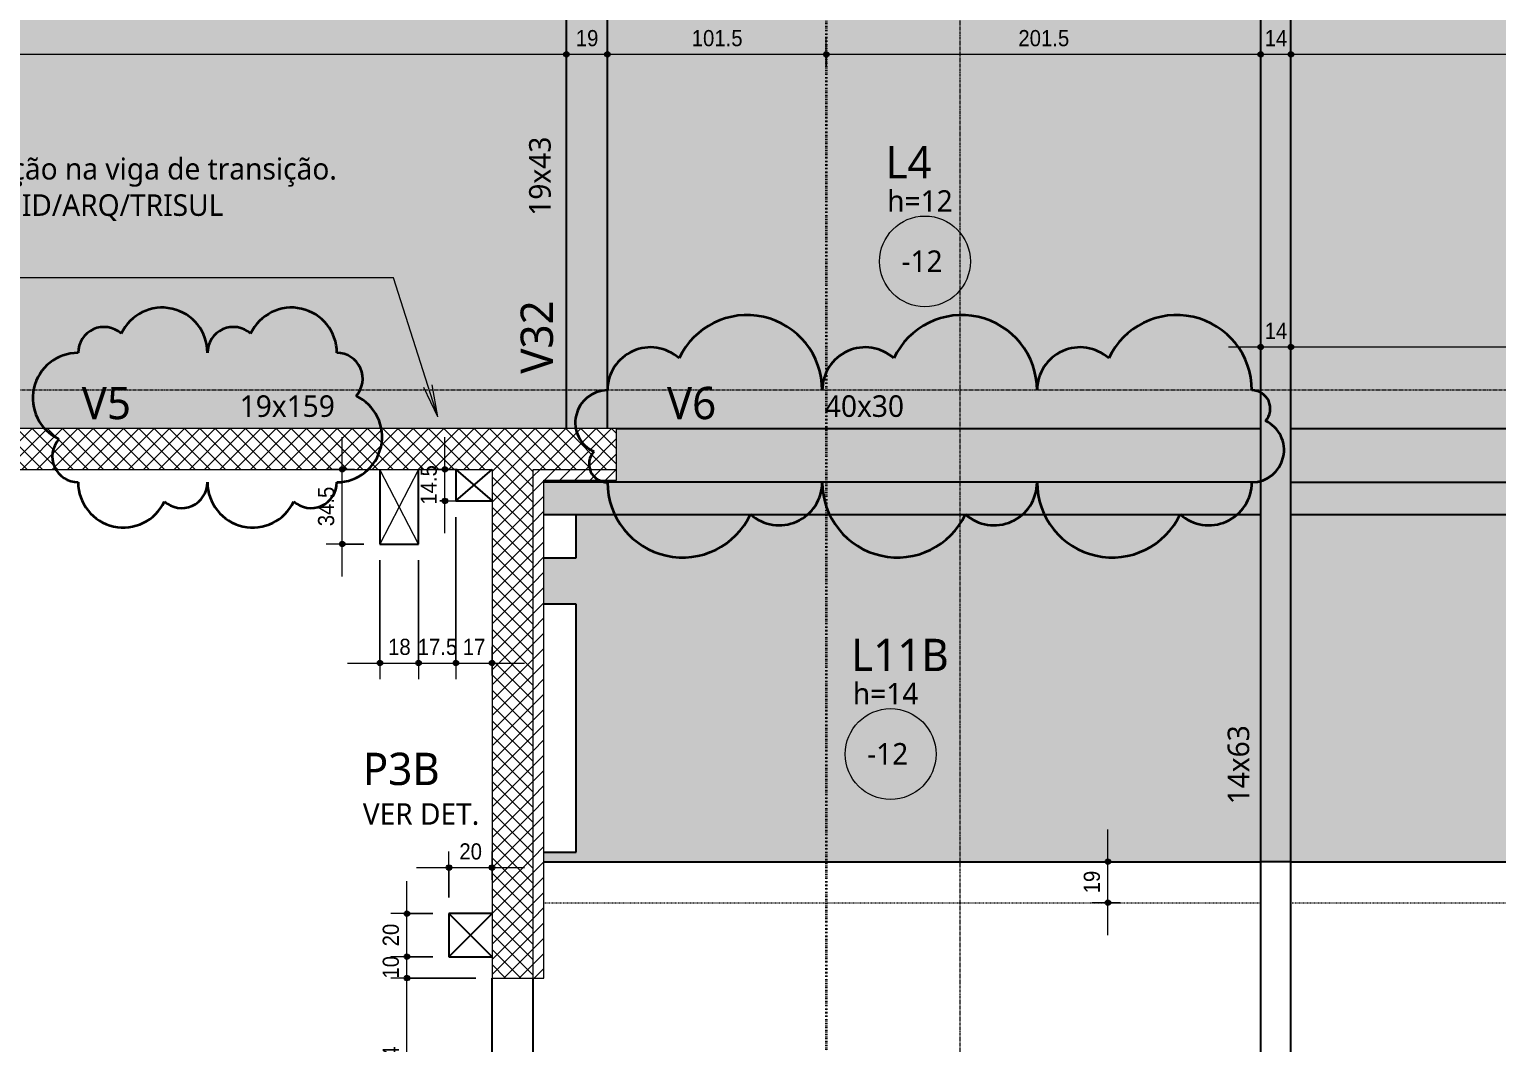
# Model space of a CAD drawing. Extents: x -1981 to 38708, y -3196 to 88064.
# Drawn here: x -121 to 559, y 422 to 892 of the extents above; entities that cross this region are included whole.
import ezdxf

# ---------------------------------------------------------------- set-up
doc = ezdxf.new("R2010")
doc.units = 0
for name, pattern in [('Aligning Line', [0.635, 0.3175, -0.3175]), ('Centro de 6 mm', [1.32, 0.6, -0.24, 0.24, -0.24]), ('Dash dot', [1.5875, 0.635, -0.47625, 0, -0.47625]), ('Hidden', [0.714375, 0.47625, -0.238125]), ('Traço', [0.635, 0.3175, -0.3175])]:
    doc.linetypes.add(name, pattern=pattern)
for name, color, linetype, lineweight in [('A-ANNO-DIMS', 7, 'Continuous', 9), ('A-ANNO-DIMS-50', 7, 'Continuous', 9), ('A-DETL', 7, 'Hidden', 18), ('A-DETL-GENF', 7, 'Continuous', 18), ('A-DETL-THIN', 7, 'Continuous', 25), ('A-FLOR', 7, 'Continuous', 25), ('A-FLOR-IDEN', 7, 'Continuous', 9), ('G-ANNO-SYMB', 7, 'Continuous', 9), ('G-ANNO-TEXT', 7, 'Continuous', 9), ('S-BEAM', 7, 'Continuous', 25), ('S-BEAM-HDLN', 7, 'Traço', 25), ('S-BEAM-IDEN', 7, 'Continuous', 9), ('S-COLS', 7, 'Continuous', 25), ('S-COLS-IDEN', 7, 'Continuous', 9), ('S-GRID', 7, 'Continuous', 9)]:
    doc.layers.add(name, color=color, linetype=linetype, lineweight=lineweight)
doc.layers.add('G-ANNO-REVC', color=1, linetype='Continuous', lineweight=35, true_color=0xff0000)
doc.styles.add('Arial_1', font='arial.ttf', dxfattribs={"width": 0.9, "height": 7.5})
doc.styles.add('Gadugi', font='gadugi.ttf', dxfattribs={"height": 0.2})
doc.styles.add('Gadugi_1', font='gadugi.ttf', dxfattribs={"height": 15})
doc.styles.add('Gadugi_2', font='gadugi.ttf', dxfattribs={"height": 10})
doc.dimstyles.new('PED_1_5mm_ESQ', dxfattribs={"dimscale": 30.48, "dimtxt": 7.651945, "dimasz": 0.328084, "dimexe": 0.246063, "dimexo": 0.246063, "dimgap": 0.049213, "dimtad": 1, "dimdec": 1, "dimrnd": 0.5, "dimdsep": 46, "dimtxsty": 'Arial_1', "dimblk1": 'DOTSMALL', "dimblk2": 'DOTSMALL', "dimsah": 1, "dimcen": 0.09, "dimdle": 0.492126, "dimazin": 0, "dimtfac": 1, "dimtdec": 4, "dimtix": 1, "dimtmove": 0, "dimatfit": 3, "dimfxl": 1, "dimtvp": 1, "dimtolj": 1, "dimtzin": 0, "dimarcsym": 2})
doc.dimstyles.new('PED_1_5mm_ESQ_3', dxfattribs={"dimscale": 30.48, "dimtxt": 7.651945, "dimasz": 0.328084, "dimexe": 0.246063, "dimexo": 0.246063, "dimgap": 0.049213, "dimtad": 1, "dimdec": 1, "dimrnd": 0.5, "dimdsep": 46, "dimtxsty": 'Arial_1', "dimblk1": 'DOTSMALL', "dimblk2": 'DOTSMALL', "dimsah": 1, "dimcen": 0.09, "dimdle": 0.492126, "dimazin": 0, "dimtfac": 1, "dimtdec": 4, "dimtix": 1, "dimtmove": 0, "dimatfit": 3, "dimfxl": 1, "dimtvp": 1, "dimtolj": 1, "dimtzin": 0, "dimarcsym": 2})

# ---------------------------------------------------------------- blocks, each defined once
blk = doc.blocks.new('PED_TAG_LAJE_R03 - TÍTULO_ESPESSURA_REBAIXO-2582888-PL D 001 - FORMA DO 1º PAVIMENTO')
at = {"layer": 'A-FLOR-IDEN'}
blk.add_circle((-0.108, -0.761), 0.421, dxfattribs=at)
blk = doc.blocks.new('PED_TAG_PILAR_R04 - PILAR VER DET_-2523782-PL D 001 - FORMA DO 1º PAVIMENTO')
at = {"layer": 'S-COLS-IDEN', "insert": (0.115, -0.633), "char_height": 0.2, "width": 1.37089, "attachment_point": 1, "style": 'Gadugi'}
blk.add_mtext('VER DET.', dxfattribs=at)
blk = doc.blocks.new('DIMBLOCK3-PL D 001 - FORMA DO 1º PAVIMENTO')
at = {"layer": 'A-ANNO-DIMS-50', "transparency": 16777216}
h = blk.add_hatch(color=256, dxfattribs=at)
edge = h.paths.add_edge_path(flags=0)
edge.add_arc((378.78, 506.12), 1.25, 0, 360)
h = blk.add_hatch(color=256, dxfattribs=at)
edge = h.paths.add_edge_path(flags=0)
edge.add_arc((378.78, 487.12), 1.25, 0, 360)
for p, q in [((378.78, 472.12), (378.78, 521.12)), ((384.52, 506.12), (371.28, 506.12)), ((378.78, 506.12), (384.52, 506.12)), ((384.52, 487.12), (371.28, 487.12)), ((378.78, 487.12), (384.52, 487.12))]:
    blk.add_line(p, q, dxfattribs=at)
for centre in [(378.78, 506.12), (378.78, 487.12)]:
    blk.add_circle(centre, 1.25, dxfattribs=at)
at = {"layer": 'A-ANNO-DIMS-50', "color": 0, "transparency": 16777216, "insert": (367.55, 491.44), "char_height": 7.5, "width": 12.4315, "attachment_point": 1, "rotation": 90, "line_spacing_factor": 0.941778, "style": 'Arial_1'}
blk.add_mtext('19', dxfattribs=at)
blk = doc.blocks.new('_DotSmall')
at = {"color": 0, "linetype": 'ByBlock', "const_width": 0.5}
blk.add_lwpolyline([(-0.0625, 0, 1), (0.0625, 0, 1)], format="xyb", close=True, dxfattribs=at)
blk = doc.blocks.new('DIMBLOCK8-PL D 001 - FORMA DO 1º PAVIMENTO')
at = {"layer": 'A-ANNO-DIMS-50', "transparency": 16777216}
h = blk.add_hatch(color=256, dxfattribs=at)
edge = h.paths.add_edge_path(flags=0)
edge.add_arc((-658.86, 880.67), 1.25, 0, 360)
h = blk.add_hatch(color=256, dxfattribs=at)
edge = h.paths.add_edge_path(flags=0)
edge.add_arc((127.64, 880.67), 1.25, 0, 360)
for p, q in [((-658.86, 874.94), (-658.86, 888.17)), ((127.64, 874.94), (127.64, 888.17)), ((-658.86, 880.67), (127.64, 880.67)), ((-658.86, 880.67), (-658.86, 874.94)), ((127.64, 880.67), (127.64, 874.94))]:
    blk.add_line(p, q, dxfattribs=at)
for centre in [(-658.86, 880.67), (127.64, 880.67)]:
    blk.add_circle(centre, 1.25, dxfattribs=at)
at = {"layer": 'A-ANNO-DIMS-50', "color": 0, "transparency": 16777216, "insert": (-277.27, 891.9), "char_height": 7.5, "width": 27.9708, "attachment_point": 1, "line_spacing_factor": 0.941778, "style": 'Arial_1'}
blk.add_mtext('786.5', dxfattribs=at)
blk = doc.blocks.new('DIMBLOCK9-PL D 001 - FORMA DO 1º PAVIMENTO')
at = {"layer": 'A-ANNO-DIMS-50', "transparency": 16777216}
h = blk.add_hatch(color=256, dxfattribs=at)
edge = h.paths.add_edge_path(flags=0)
edge.add_arc((127.64, 880.67), 1.25, 0, 360)
h = blk.add_hatch(color=256, dxfattribs=at)
edge = h.paths.add_edge_path(flags=0)
edge.add_arc((146.64, 880.67), 1.25, 0, 360)
for p, q in [((127.64, 874.94), (127.64, 888.17)), ((146.64, 874.94), (146.64, 888.17)), ((127.64, 880.67), (146.64, 880.67)), ((127.64, 880.67), (127.64, 874.94)), ((146.64, 880.67), (146.64, 874.94))]:
    blk.add_line(p, q, dxfattribs=at)
for centre in [(127.64, 880.67), (146.64, 880.67)]:
    blk.add_circle(centre, 1.25, dxfattribs=at)
at = {"layer": 'A-ANNO-DIMS-50', "color": 0, "transparency": 16777216, "insert": (131.96, 891.9), "char_height": 7.5, "width": 12.4315, "attachment_point": 1, "line_spacing_factor": 0.941778, "style": 'Arial_1'}
blk.add_mtext('19', dxfattribs=at)
blk = doc.blocks.new('DIMBLOCK10-PL D 001 - FORMA DO 1º PAVIMENTO')
at = {"layer": 'A-ANNO-DIMS-50', "transparency": 16777216}
h = blk.add_hatch(color=256, dxfattribs=at)
edge = h.paths.add_edge_path(flags=0)
edge.add_arc((146.64, 880.67), 1.25, 0, 360)
h = blk.add_hatch(color=256, dxfattribs=at)
edge = h.paths.add_edge_path(flags=0)
edge.add_arc((248.14, 880.67), 1.25, 0, 360)
for p, q in [((146.64, 874.94), (146.64, 888.17)), ((248.14, 874.94), (248.14, 888.17)), ((146.64, 880.67), (248.14, 880.67)), ((146.64, 880.67), (146.64, 874.94)), ((248.14, 880.67), (248.14, 874.94))]:
    blk.add_line(p, q, dxfattribs=at)
for centre in [(146.64, 880.67), (248.14, 880.67)]:
    blk.add_circle(centre, 1.25, dxfattribs=at)
at = {"layer": 'A-ANNO-DIMS-50', "color": 0, "transparency": 16777216, "insert": (185.73, 891.9), "char_height": 7.5, "width": 27.9708, "attachment_point": 1, "line_spacing_factor": 0.941778, "style": 'Arial_1'}
blk.add_mtext('101.5', dxfattribs=at)
blk = doc.blocks.new('DIMBLOCK11-PL D 001 - FORMA DO 1º PAVIMENTO')
at = {"layer": 'A-ANNO-DIMS-50', "transparency": 16777216}
h = blk.add_hatch(color=256, dxfattribs=at)
edge = h.paths.add_edge_path(flags=0)
edge.add_arc((248.14, 880.67), 1.25, 0, 360)
h = blk.add_hatch(color=256, dxfattribs=at)
edge = h.paths.add_edge_path(flags=0)
edge.add_arc((449.65, 880.67), 1.25, 0, 360)
for p, q in [((248.14, 874.94), (248.14, 888.17)), ((449.65, 874.94), (449.65, 888.17)), ((248.14, 880.67), (449.65, 880.67)), ((248.14, 880.67), (248.14, 874.94)), ((449.65, 880.67), (449.65, 874.94))]:
    blk.add_line(p, q, dxfattribs=at)
for centre in [(248.14, 880.67), (449.65, 880.67)]:
    blk.add_circle(centre, 1.25, dxfattribs=at)
at = {"layer": 'A-ANNO-DIMS-50', "color": 0, "transparency": 16777216, "insert": (337.24, 891.9), "char_height": 7.5, "width": 27.9708, "attachment_point": 1, "line_spacing_factor": 0.941778, "style": 'Arial_1'}
blk.add_mtext('201.5', dxfattribs=at)
blk = doc.blocks.new('DIMBLOCK12-PL D 001 - FORMA DO 1º PAVIMENTO')
at = {"layer": 'A-ANNO-DIMS-50', "transparency": 16777216}
h = blk.add_hatch(color=256, dxfattribs=at)
edge = h.paths.add_edge_path(flags=0)
edge.add_arc((449.65, 880.67), 1.25, 0, 360)
h = blk.add_hatch(color=256, dxfattribs=at)
edge = h.paths.add_edge_path(flags=0)
edge.add_arc((463.65, 880.67), 1.25, 0, 360)
for p, q in [((449.65, 874.94), (449.65, 888.17)), ((463.65, 874.94), (463.65, 888.17)), ((449.65, 880.67), (463.65, 880.67)), ((449.65, 880.67), (449.65, 874.94)), ((463.65, 880.67), (463.65, 874.94))]:
    blk.add_line(p, q, dxfattribs=at)
for centre in [(449.65, 880.67), (463.65, 880.67)]:
    blk.add_circle(centre, 1.25, dxfattribs=at)
at = {"layer": 'A-ANNO-DIMS-50', "color": 0, "transparency": 16777216, "insert": (451.47, 891.9), "char_height": 7.5, "width": 12.4315, "attachment_point": 1, "line_spacing_factor": 0.941778, "style": 'Arial_1'}
blk.add_mtext('14', dxfattribs=at)
blk = doc.blocks.new('DIMBLOCK13-PL D 001 - FORMA DO 1º PAVIMENTO')
at = {"layer": 'A-ANNO-DIMS-50', "transparency": 16777216}
h = blk.add_hatch(color=256, dxfattribs=at)
edge = h.paths.add_edge_path(flags=0)
edge.add_arc((463.65, 880.67), 1.25, 0, 360)
h = blk.add_hatch(color=256, dxfattribs=at)
edge = h.paths.add_edge_path(flags=0)
edge.add_arc((811.15, 880.67), 1.25, 0, 360)
for p, q in [((463.65, 874.94), (463.65, 888.17)), ((811.15, 874.94), (811.15, 888.17)), ((463.65, 880.67), (811.15, 880.67)), ((463.65, 880.67), (463.65, 874.94)), ((811.15, 880.67), (811.15, 874.94))]:
    blk.add_line(p, q, dxfattribs=at)
for centre in [(463.65, 880.67), (811.15, 880.67)]:
    blk.add_circle(centre, 1.25, dxfattribs=at)
at = {"layer": 'A-ANNO-DIMS-50', "color": 0, "transparency": 16777216, "insert": (625.74, 891.9), "char_height": 7.5, "width": 27.9708, "attachment_point": 1, "line_spacing_factor": 0.941778, "style": 'Arial_1'}
blk.add_mtext('347.5', dxfattribs=at)
blk = doc.blocks.new('DIMBLOCK110-PL D 001 - FORMA DO 1º PAVIMENTO')
at = {"layer": 'A-ANNO-DIMS-50', "transparency": 16777216}
h = blk.add_hatch(color=256, dxfattribs=at)
edge = h.paths.add_edge_path(flags=0)
edge.add_arc((53.63, 452.12), 1.25, 0, 360)
h = blk.add_hatch(color=256, dxfattribs=at)
edge = h.paths.add_edge_path(flags=0)
edge.add_arc((53.63, 378.12), 1.25, 0, 360)
for p, q in [((85.64, 452.12), (46.13, 452.12)), ((53.63, 378.12), (53.63, 452.12)), ((53.63, 452.12), (85.64, 452.12)), ((65.64, 378.12), (46.13, 378.12)), ((53.63, 378.12), (65.64, 378.12))]:
    blk.add_line(p, q, dxfattribs=at)
for centre in [(53.63, 452.12), (53.63, 378.12)]:
    blk.add_circle(centre, 1.25, dxfattribs=at)
at = {"layer": 'A-ANNO-DIMS-50', "color": 0, "transparency": 16777216, "insert": (42.39, 409.94), "char_height": 7.5, "width": 12.4315, "attachment_point": 1, "rotation": 90, "line_spacing_factor": 0.941778, "style": 'Arial_1'}
blk.add_mtext('74', dxfattribs=at)
blk = doc.blocks.new('DIMBLOCK111-PL D 001 - FORMA DO 1º PAVIMENTO')
at = {"layer": 'A-ANNO-DIMS-50', "transparency": 16777216}
h = blk.add_hatch(color=256, dxfattribs=at)
edge = h.paths.add_edge_path(flags=0)
edge.add_arc((53.63, 462.05), 1.25, 0, 360)
h = blk.add_hatch(color=256, dxfattribs=at)
edge = h.paths.add_edge_path(flags=0)
edge.add_arc((53.63, 452.12), 1.25, 0, 360)
for p, q in [((65.64, 462.05), (46.13, 462.05)), ((53.63, 452.12), (53.63, 462.05)), ((53.63, 462.05), (65.64, 462.05)), ((85.64, 452.12), (46.13, 452.12)), ((53.63, 452.12), (85.64, 452.12))]:
    blk.add_line(p, q, dxfattribs=at)
for centre in [(53.63, 462.05), (53.63, 452.12)]:
    blk.add_circle(centre, 1.25, dxfattribs=at)
at = {"layer": 'A-ANNO-DIMS-50', "color": 0, "transparency": 16777216, "insert": (42.39, 451.91), "char_height": 7.5, "width": 12.4315, "attachment_point": 1, "rotation": 90, "line_spacing_factor": 0.941778, "style": 'Arial_1'}
blk.add_mtext('10', dxfattribs=at)
blk = doc.blocks.new('DIMBLOCK112-PL D 001 - FORMA DO 1º PAVIMENTO')
at = {"layer": 'A-ANNO-DIMS-50', "transparency": 16777216}
h = blk.add_hatch(color=256, dxfattribs=at)
edge = h.paths.add_edge_path(flags=0)
edge.add_arc((53.63, 482.05), 1.25, 0, 360)
h = blk.add_hatch(color=256, dxfattribs=at)
edge = h.paths.add_edge_path(flags=0)
edge.add_arc((53.63, 462.05), 1.25, 0, 360)
for p, q in [((53.63, 462.05), (53.63, 497.05)), ((65.64, 482.05), (46.13, 482.05)), ((53.63, 482.05), (65.64, 482.05)), ((65.64, 462.05), (46.13, 462.05)), ((53.63, 462.05), (65.64, 462.05))]:
    blk.add_line(p, q, dxfattribs=at)
for centre in [(53.63, 482.05), (53.63, 462.05)]:
    blk.add_circle(centre, 1.25, dxfattribs=at)
at = {"layer": 'A-ANNO-DIMS-50', "color": 0, "transparency": 16777216, "insert": (42.39, 466.87), "char_height": 7.5, "width": 12.4315, "attachment_point": 1, "rotation": 90, "line_spacing_factor": 0.941778, "style": 'Arial_1'}
blk.add_mtext('20', dxfattribs=at)
blk = doc.blocks.new('DIMBLOCK332-PL D 001 - FORMA DO 1º PAVIMENTO')
at = {"layer": 'A-ANNO-DIMS-50', "transparency": 16777216}
h = blk.add_hatch(color=256, dxfattribs=at)
edge = h.paths.add_edge_path(flags=0)
edge.add_arc((449.65, 744.89), 1.25, 0, 360)
h = blk.add_hatch(color=256, dxfattribs=at)
edge = h.paths.add_edge_path(flags=0)
edge.add_arc((463.65, 744.89), 1.25, 0, 360)
for p, q in [((449.65, 739.15), (449.65, 752.39)), ((463.65, 739.15), (463.65, 752.39)), ((434.65, 744.89), (463.65, 744.89)), ((449.65, 744.89), (449.65, 739.15)), ((463.65, 744.89), (463.65, 739.15))]:
    blk.add_line(p, q, dxfattribs=at)
for centre in [(449.65, 744.89), (463.65, 744.89)]:
    blk.add_circle(centre, 1.25, dxfattribs=at)
at = {"layer": 'A-ANNO-DIMS-50', "color": 0, "transparency": 16777216, "insert": (451.47, 756.12), "char_height": 7.5, "width": 12.4315, "attachment_point": 1, "line_spacing_factor": 0.941778, "style": 'Arial_1'}
blk.add_mtext('14', dxfattribs=at)
blk = doc.blocks.new('DIMBLOCK333-PL D 001 - FORMA DO 1º PAVIMENTO')
at = {"layer": 'A-ANNO-DIMS-50', "transparency": 16777216}
h = blk.add_hatch(color=256, dxfattribs=at)
edge = h.paths.add_edge_path(flags=0)
edge.add_arc((463.65, 744.89), 1.25, 0, 360)
h = blk.add_hatch(color=256, dxfattribs=at)
edge = h.paths.add_edge_path(flags=0)
edge.add_arc((759.25, 744.89), 1.25, 0, 360)
for p, q in [((463.65, 739.15), (463.65, 752.39)), ((759.25, 714.62), (759.25, 752.39)), ((463.65, 744.89), (759.25, 744.89)), ((463.65, 744.89), (463.65, 739.15)), ((759.25, 744.89), (759.25, 714.62))]:
    blk.add_line(p, q, dxfattribs=at)
for centre in [(463.65, 744.89), (759.25, 744.89)]:
    blk.add_circle(centre, 1.25, dxfattribs=at)
at = {"layer": 'A-ANNO-DIMS-50', "color": 0, "transparency": 16777216, "insert": (599.79, 756.12), "char_height": 7.5, "width": 27.9708, "attachment_point": 1, "line_spacing_factor": 0.941778, "style": 'Arial_1'}
blk.add_mtext('295.5', dxfattribs=at)
blk = doc.blocks.new('Family - ___-3852453-PL D 001 - FORMA DO 1º PAVIMENTO')
at = {"layer": 'G-ANNO-REVC'}
for centre, radius, start, end in [((-59.87, 742.15), 21, 360, 154.79123), ((0.13, 742.15), 21, 360, 154.79123), ((211.4, 724.8), 34.87, 360, 154.79123), ((311.04, 724.8), 34.87, 360, 154.79123), ((410.68, 724.8), 34.87, 360, 154.79123), ((-86.87, 742.15), 12, 48.18969, 180), ((-26.87, 742.15), 12, 48.18969, 180), ((-98.87, 721.15), 21, 90, 244.79123), ((21.13, 730.15), 12, 318.18969, 90), ((166.56, 724.8), 19.93, 48.18969, 180), ((266.2, 724.8), 19.93, 48.18969, 180), ((365.84, 724.8), 19.93, 48.18969, 180), ((21.13, 703.15), 21, 270, 64.79123), ((146.64, 709.86), 14.94, 90, 244.79123), ((445.55, 716.26), 8.54, 318.18969, 90), ((445.55, 697.06), 14.94, 270, 64.79123), ((-98.87, 694.15), 12, 138.18969, 270), ((146.64, 690.66), 8.54, 138.18969, 270), ((-77.87, 682.15), 21, 180, 334.79123), ((-50.87, 682.15), 12, 228.18969, 0), ((-17.87, 682.15), 21, 180, 334.79123), ((9.13, 682.15), 12, 228.18969, 0), ((181.51, 682.12), 34.87, 180, 334.79123), ((226.35, 682.12), 19.93, 228.18969, 360), ((281.15, 682.12), 34.87, 180, 334.79123), ((325.98, 682.12), 19.93, 228.18969, 360), ((380.79, 682.12), 34.87, 180, 334.79123), ((425.62, 682.12), 19.93, 228.18969, 360)]:
    blk.add_arc(centre, radius, start, end, dxfattribs=at)
blk = doc.blocks.new('DIMBLOCK354-PL D 001 - FORMA DO 1º PAVIMENTO')
at = {"layer": 'A-ANNO-DIMS-50', "transparency": 16777216}
h = blk.add_hatch(color=256, dxfattribs=at)
edge = h.paths.add_edge_path(flags=0)
edge.add_arc((73.14, 503.42), 1.25, 0, 360)
h = blk.add_hatch(color=256, dxfattribs=at)
edge = h.paths.add_edge_path(flags=0)
edge.add_arc((93.14, 503.42), 1.25, 0, 360)
for p, q in [((73.14, 489.55), (73.14, 510.92)), ((93.14, 497.69), (93.14, 510.92)), ((58.14, 503.42), (108.14, 503.42)), ((73.14, 503.42), (73.14, 489.55)), ((93.14, 503.42), (93.14, 497.69))]:
    blk.add_line(p, q, dxfattribs=at)
for centre in [(73.14, 503.42), (93.14, 503.42)]:
    blk.add_circle(centre, 1.25, dxfattribs=at)
at = {"layer": 'A-ANNO-DIMS-50', "color": 0, "transparency": 16777216, "insert": (77.96, 514.66), "char_height": 7.5, "width": 12.4315, "attachment_point": 1, "line_spacing_factor": 0.941778, "style": 'Arial_1'}
blk.add_mtext('20', dxfattribs=at)
blk = doc.blocks.new('DIMBLOCK355-PL D 001 - FORMA DO 1º PAVIMENTO')
at = {"layer": 'A-ANNO-DIMS-50', "transparency": 16777216}
h = blk.add_hatch(color=256, dxfattribs=at)
edge = h.paths.add_edge_path(flags=0)
edge.add_arc((23.63, 688.12), 1.25, 0, 360)
h = blk.add_hatch(color=256, dxfattribs=at)
edge = h.paths.add_edge_path(flags=0)
edge.add_arc((23.63, 653.48), 1.25, 0, 360)
for p, q in [((23.63, 638.48), (23.63, 703.12)), ((29.36, 688.12), (16.13, 688.12)), ((23.63, 688.12), (29.36, 688.12)), ((33.62, 653.48), (16.13, 653.48)), ((23.63, 653.48), (33.62, 653.48))]:
    blk.add_line(p, q, dxfattribs=at)
for centre in [(23.63, 688.12), (23.63, 653.48)]:
    blk.add_circle(centre, 1.25, dxfattribs=at)
at = {"layer": 'A-ANNO-DIMS-50', "color": 0, "transparency": 16777216, "insert": (12.39, 661.74), "char_height": 7.5, "width": 21.7551, "attachment_point": 1, "rotation": 90, "line_spacing_factor": 0.941778, "style": 'Arial_1'}
blk.add_mtext('34.5', dxfattribs=at)
blk = doc.blocks.new('DIMBLOCK356-PL D 001 - FORMA DO 1º PAVIMENTO')
at = {"layer": 'A-ANNO-DIMS-50', "transparency": 16777216}
h = blk.add_hatch(color=256, dxfattribs=at)
edge = h.paths.add_edge_path(flags=0)
edge.add_arc((41.12, 598.3), 1.25, 0, 360)
h = blk.add_hatch(color=256, dxfattribs=at)
edge = h.paths.add_edge_path(flags=0)
edge.add_arc((59.03, 598.3), 1.25, 0, 360)
for p, q in [((41.12, 645.98), (41.12, 590.8)), ((41.12, 598.3), (41.12, 645.98)), ((59.03, 645.98), (59.03, 590.8)), ((59.03, 598.3), (59.03, 645.98)), ((26.12, 598.3), (59.03, 598.3))]:
    blk.add_line(p, q, dxfattribs=at)
for centre in [(41.12, 598.3), (59.03, 598.3)]:
    blk.add_circle(centre, 1.25, dxfattribs=at)
at = {"layer": 'A-ANNO-DIMS-50', "color": 0, "transparency": 16777216, "insert": (44.89, 609.54), "char_height": 7.5, "width": 12.4315, "attachment_point": 1, "line_spacing_factor": 0.941778, "style": 'Arial_1'}
blk.add_mtext('18', dxfattribs=at)
blk = doc.blocks.new('DIMBLOCK357-PL D 001 - FORMA DO 1º PAVIMENTO')
at = {"layer": 'A-ANNO-DIMS-50', "transparency": 16777216}
h = blk.add_hatch(color=256, dxfattribs=at)
edge = h.paths.add_edge_path(flags=0)
edge.add_arc((59.03, 598.3), 1.25, 0, 360)
h = blk.add_hatch(color=256, dxfattribs=at)
edge = h.paths.add_edge_path(flags=0)
edge.add_arc((76.35, 598.3), 1.25, 0, 360)
for p, q in [((76.35, 666.01), (76.35, 590.8)), ((76.35, 598.3), (76.35, 666.01)), ((59.03, 645.98), (59.03, 590.8)), ((59.03, 598.3), (59.03, 645.98)), ((59.03, 598.3), (76.35, 598.3))]:
    blk.add_line(p, q, dxfattribs=at)
for centre in [(59.03, 598.3), (76.35, 598.3)]:
    blk.add_circle(centre, 1.25, dxfattribs=at)
at = {"layer": 'A-ANNO-DIMS-50', "color": 0, "transparency": 16777216, "insert": (58.62, 609.54), "char_height": 7.5, "width": 21.7551, "attachment_point": 1, "line_spacing_factor": 0.941778, "style": 'Arial_1'}
blk.add_mtext('17.5', dxfattribs=at)
blk = doc.blocks.new('DIMBLOCK358-PL D 001 - FORMA DO 1º PAVIMENTO')
at = {"layer": 'A-ANNO-DIMS-50', "transparency": 16777216}
h = blk.add_hatch(color=256, dxfattribs=at)
edge = h.paths.add_edge_path(flags=0)
edge.add_arc((76.35, 598.3), 1.25, 0, 360)
h = blk.add_hatch(color=256, dxfattribs=at)
edge = h.paths.add_edge_path(flags=0)
edge.add_arc((93.14, 598.3), 1.25, 0, 360)
for p, q in [((76.35, 666.01), (76.35, 590.8)), ((76.35, 598.3), (76.35, 666.01)), ((93.14, 592.57), (93.14, 605.8)), ((76.35, 598.3), (108.14, 598.3)), ((93.14, 598.3), (93.14, 592.57))]:
    blk.add_line(p, q, dxfattribs=at)
for centre in [(76.35, 598.3), (93.14, 598.3)]:
    blk.add_circle(centre, 1.25, dxfattribs=at)
at = {"layer": 'A-ANNO-DIMS-50', "color": 0, "transparency": 16777216, "insert": (79.56, 609.54), "char_height": 7.5, "width": 12.4315, "attachment_point": 1, "line_spacing_factor": 0.941778, "style": 'Arial_1'}
blk.add_mtext('17', dxfattribs=at)
blk = doc.blocks.new('DIMBLOCK359-PL D 001 - FORMA DO 1º PAVIMENTO')
at = {"layer": 'A-ANNO-DIMS-50', "transparency": 16777216}
h = blk.add_hatch(color=256, dxfattribs=at)
edge = h.paths.add_edge_path(flags=0)
edge.add_arc((71.23, 688.12), 1.25, 0, 360)
h = blk.add_hatch(color=256, dxfattribs=at)
edge = h.paths.add_edge_path(flags=0)
edge.add_arc((71.23, 673.51), 1.25, 0, 360)
for p, q in [((71.23, 658.51), (71.23, 703.12)), ((76.96, 688.12), (63.73, 688.12)), ((71.23, 688.12), (76.96, 688.12)), ((68.85, 673.51), (78.73, 673.51)), ((71.23, 673.51), (68.85, 673.51))]:
    blk.add_line(p, q, dxfattribs=at)
for centre in [(71.23, 688.12), (71.23, 673.51)]:
    blk.add_circle(centre, 1.25, dxfattribs=at)
at = {"layer": 'A-ANNO-DIMS-50', "color": 0, "transparency": 16777216, "insert": (60, 671.75), "char_height": 7.5, "width": 21.7551, "attachment_point": 1, "rotation": 90, "line_spacing_factor": 0.941778, "style": 'Arial_1'}
blk.add_mtext('14.5', dxfattribs=at)

msp = doc.modelspace()

# ---------------------------------------------------------------- hatches: boundary and pattern name
at = {"layer": 'A-DETL-GENF', "true_color": 0x0000ff}
h = msp.add_hatch(dxfattribs=at)
h.set_pattern_fill('FP_2', color=5, style=0, pattern_type=2)
h.set_pattern_definition([(45, (0, 0), (-3.535534, 3.535534), []), (135, (0, 0), (-3.535534, -3.535534), [])])
h.paths.add_polyline_path([(112.14, 452.12), (112.14, 688.12), (150.88, 688.12), (150.88, 707.12), (-386.11, 707.12), (-386.11, 688.12), (-347.36, 688.12), (-347.36, 452.12), (-328.36, 452.12), (-328.36, 688.12), (93.14, 688.12), (93.14, 452.12)], flags=0)
at = {"layer": 'A-DETL-GENF', "true_color": 0x808080}
h = msp.add_hatch(dxfattribs=at)
h.set_pattern_fill('FP_1', color=8, style=0, pattern_type=2)
h.set_pattern_definition([(45, (0, 0), (-3.535534, 3.535534), [])])
h.paths.add_polyline_path([(117.14, 452.12), (117.14, 683.12), (112.14, 688.12), (112.14, 452.12)], flags=0)
h.paths.add_polyline_path([(117.14, 683.12), (150.88, 683.12), (150.88, 688.12), (112.14, 688.12), (115.23, 685.03)], flags=0)
at = {"layer": 'A-FLOR', "true_color": 0xccffcc}
for points in [[(-1738.86, 533.55), (-1400.36, 533.55), (-1400.36, 707.12), (127.64, 707.12), (127.64, 938.12), (-1739.87, 938.12), (-1739.87, 533.55)], [(449.65, 707.12), (449.65, 938.12), (146.64, 938.12), (146.64, 707.12), (150.88, 707.12), (150.89, 707.12), (384.89, 707.12)], [(463.65, 707.12), (811.15, 707.15), (811.15, 938.12), (463.65, 938.12), (463.65, 707.12)], [(132.14, 506.12), (449.65, 506.12), (449.65, 667.12), (132.14, 667.12), (132.14, 647.12), (117.14, 647.12), (117.14, 625.62), (132.14, 625.62), (132.14, 510.62), (117.14, 510.62), (117.14, 506.12)], [(754.25, 506.12), (808.65, 506.12), (808.65, 511.07), (791.64, 511.07), (791.64, 601.82), (808.65, 601.83), (808.65, 651.11), (791.64, 651.11), (791.64, 666.11), (808.65, 666.11), (808.65, 667.12), (463.65, 667.12), (463.65, 506.12)]]:
    msp.add_hatch(color=254, dxfattribs=at).paths.add_polyline_path(points, flags=0)
at = {"layer": 'S-BEAM', "true_color": 0xccffcc}
for points in [[(132.14, 707.12), (146.64, 707.12), (146.64, 938.12), (127.64, 938.12), (127.64, 707.12)], [(449.65, 506.12), (463.65, 506.12), (463.65, 938.12), (449.65, 938.12), (449.65, 541.3)]]:
    msp.add_hatch(color=254, dxfattribs=at).paths.add_polyline_path(points, flags=0)
h = msp.add_hatch(color=254, dxfattribs=at)
h.paths.add_polyline_path([(754.25, 667.12), (808.65, 667.12), (808.64, 683.12), (773.9, 683.2), (773.9, 707.12), (463.65, 707.12), (463.65, 667.12)], flags=0)
h.paths.add_polyline_path([(132.14, 667.12), (449.65, 667.12), (449.65, 707.12), (150.88, 707.12), (150.88, 683.12), (117.14, 683.12), (117.14, 667.12), (127.64, 667.12)], flags=0)
at = {"layer": 'S-COLS', "true_color": 0x808080}
msp.add_hatch(color=8, dxfattribs=at).paths.add_polyline_path([(150.88, 707.12), (150.88, 707.12), (146.64, 707.12)], flags=0)

# ---------------------------------------------------------------- linework, layer by layer
at = {"layer": 'A-DETL', "linetype": 'Continuous'}
for p, q in [((150.88, 707.12), (-386.11, 707.12)), ((150.88, 688.12), (150.88, 707.12)), ((-328.36, 688.12), (93.14, 688.12)), ((59.03, 688.12), (41.12, 653.48)), ((59.03, 653.48), (41.12, 688.12)), ((93.14, 688.12), (93.14, 452.12)), ((112.14, 452.12), (112.14, 688.12)), ((112.14, 688.12), (150.88, 688.12)), ((150.88, 683.12), (150.88, 688.12)), ((117.14, 452.12), (117.14, 683.12)), ((117.14, 683.12), (150.88, 683.12)), ((93.14, 452.12), (112.14, 452.12)), ((112.14, 452.12), (117.14, 452.12))]:
    msp.add_line(p, q, dxfattribs=at)
at = {"layer": 'A-DETL', "linetype": 'Aligning Line'}
for p, q in [((117.14, 487.12), (449.65, 487.12)), ((463.65, 487.12), (808.65, 487.12))]:
    msp.add_line(p, q, dxfattribs=at)
at = {"layer": 'A-DETL-THIN'}
for p, q in [((76.35, 688.12), (93.14, 673.51)), ((76.35, 673.51), (93.14, 688.12)), ((73.14, 482.05), (93.13, 462.05)), ((73.14, 462.05), (93.13, 482.05))]:
    msp.add_line(p, q, dxfattribs=at)
at = {"layer": 'A-FLOR'}
for p, q in [((41.12, 688.12), (41.12, 653.48)), ((59.03, 653.48), (59.03, 688.12)), ((76.35, 688.12), (76.35, 673.51)), ((76.35, 673.51), (93.14, 673.51)), ((132.14, 647.12), (132.14, 667.12)), ((41.12, 653.48), (59.03, 653.48)), ((117.14, 647.12), (132.14, 647.12)), ((132.14, 625.62), (117.14, 625.62)), ((132.14, 510.62), (132.14, 625.62)), ((117.14, 510.62), (132.14, 510.62)), ((93.14, 482.05), (73.14, 482.05)), ((73.14, 482.05), (73.14, 462.05)), ((73.14, 462.05), (93.14, 462.05))]:
    msp.add_line(p, q, dxfattribs=at)
at = {"layer": 'G-ANNO-SYMB', "linetype": 'Centro de 6 mm'}
for p, q in [((310.31, -1021.05), (310.31, 1884.4)), ((1452.82, 724.8), (-1870.8, 724.8))]:
    msp.add_line(p, q, dxfattribs=at)
at = {"layer": 'G-ANNO-TEXT'}
for p, q in [((26.74, 776.96), (-243.14, 776.96)), ((47.37, 776.96), (26.74, 776.96)), ((68, 712.47), (47.37, 776.96)), ((68, 712.47), (61.55, 726.15)), ((68, 712.47), (65.31, 727.36))]:
    msp.add_line(p, q, dxfattribs=at)
at = {"layer": 'S-BEAM'}
for p, q in [((127.64, 707.12), (127.64, 938.12)), ((146.64, 707.12), (146.64, 938.12)), ((449.65, 506.1), (449.65, 938.12)), ((463.65, 506.1), (463.65, 938.12)), ((150.88, 707.12), (449.65, 707.12)), ((463.65, 707.12), (773.9, 707.12)), ((117.14, 667.12), (449.65, 667.12)), ((463.65, 667.12), (808.65, 667.12)), ((117.14, 506.12), (449.65, 506.12)), ((449.65, -181.88), (449.65, 506.12)), ((463.65, -181.88), (463.65, 506.12)), ((463.65, 506.12), (808.65, 506.12)), ((93.14, 213.12), (93.14, 452.12)), ((112.14, 213.12), (112.14, 452.12))]:
    msp.add_line(p, q, dxfattribs=at)
at = {"layer": 'S-BEAM-HDLN', "linetype": 'Continuous'}
for p, q in [((449.65, 682.12), (117.14, 682.12)), ((463.65, 682.12), (754.25, 682.12)), ((463.65, 506.1), (449.65, 506.1))]:
    msp.add_line(p, q, dxfattribs=at)
at = {"layer": 'S-GRID', "color": 40, "linetype": 'Dash dot', "lineweight": 35, "true_color": 0xffc000}
msp.add_line((248.14, 1965.3), (248.14, -1105.7), dxfattribs=at)

# ---------------------------------------------------------------- block references
at = {"layer": 'A-FLOR-IDEN', "xscale": 49.99999999999998, "yscale": 49.99999999999998, "zscale": 49.99999999999998}
for p in [(299.32, 822.62), (283.39, 594.12)]:
    msp.add_blockref('PED_TAG_LAJE_R03 - TÍTULO_ESPESSURA_REBAIXO-2582888-PL D 001 - FORMA DO 1º PAVIMENTO', p, dxfattribs=at)
at = {"layer": 'G-ANNO-REVC'}
msp.add_blockref('Family - ___-3852453-PL D 001 - FORMA DO 1º PAVIMENTO', (0, 0), dxfattribs=at)
at = {"layer": 'S-COLS-IDEN', "xscale": 49.99999999999998, "yscale": 49.99999999999998, "zscale": 49.99999999999998}
msp.add_blockref('PED_TAG_PILAR_R04 - PILAR VER DET_-2523782-PL D 001 - FORMA DO 1º PAVIMENTO', (27.42, 564.92), dxfattribs=at)

# ---------------------------------------------------------------- texts
at = {"layer": 'A-FLOR-IDEN', "attachment_point": 1}
for s, insert, char_height, width, style in [('L4', (275.61, 838.05), 15, 26.0548, 'Gadugi_1'), ('h=12', (276.39, 817.58), 10, 39.6835, 'Gadugi_2'), ('-12', (283.01, 789.67), 10, 25.2532, 'Gadugi_2'), ('L11B', (259.68, 609.55), 15, 54.9156, 'Gadugi_1'), ('h=14', (260.46, 589.08), 10, 39.6835, 'Gadugi_2'), ('-12', (267.08, 561.17), 10, 25.2532, 'Gadugi_2')]:
    msp.add_mtext(s, dxfattribs=dict(at, insert=insert, char_height=char_height, width=width, style=style))
at = {"layer": 'G-ANNO-TEXT', "char_height": 10, "attachment_point": 1, "style": 'Gadugi_2'}
for s, insert, width in [('Não permitido furação na viga de transição.', (-247.11, 832.56), 331.4978), ('Pendente solução HID/ARQ/TRISUL', (-247.11, 815.69), 268.9662)]:
    msp.add_mtext(s, dxfattribs=dict(at, insert=insert, width=width))
at = {"layer": 'S-BEAM-IDEN', "attachment_point": 1, "rotation": 90}
for s, insert, char_height, width, style in [('19x43', (110.3, 805.75), 10, 44.8945, 'Gadugi_2'), ('V32', (106.36, 732.45), 15, 44.0928, 'Gadugi_1'), ('14x63', (434.31, 532.73), 10, 44.8945, 'Gadugi_2')]:
    msp.add_mtext(s, dxfattribs=dict(at, insert=insert, char_height=char_height, width=width, style=style))
at = {"layer": 'S-BEAM-IDEN', "attachment_point": 1}
for s, insert, char_height, width, style in [('V5', (-97.23, 726.39), 15, 30.0633, 'Gadugi_1'), ('19x159', (-23.94, 722.46), 10, 54.1139, 'Gadugi_2'), ('V6', (174.21, 726.39), 15, 30.0633, 'Gadugi_1'), ('40x30', (247.51, 722.46), 10, 44.8945, 'Gadugi_2')]:
    msp.add_mtext(s, dxfattribs=dict(at, insert=insert, char_height=char_height, width=width, style=style))
at = {"layer": 'S-COLS-IDEN', "insert": (33.16, 556.69), "char_height": 15, "width": 43.2911, "attachment_point": 1, "style": 'Gadugi_1'}
msp.add_mtext('P3B', dxfattribs=at)

# ---------------------------------------------------------------- dimensions: what is measured, and where the dimension line sits
at = {"layer": 'A-ANNO-DIMS'}
for base, p1, p2, dimstyle, override, picture, middle in [((127.64, 880.67), (-658.86, 882.44), (127.64, 882.44), 'PED_1_5mm_ESQ', {"dimpost": '<>', "dimfxl": 786.49548}, 'DIMBLOCK8-PL D 001 - FORMA DO 1º PAVIMENTO', (-265.61, 886)), ((146.64, 880.67), (127.64, 882.44), (146.64, 882.44), 'PED_1_5mm_ESQ', {"dimpost": '<>', "dimfxl": 19}, 'DIMBLOCK9-PL D 001 - FORMA DO 1º PAVIMENTO', (137.14, 886)), ((248.14, 880.67), (146.64, 882.44), (248.14, 882.44), 'PED_1_5mm_ESQ', {"dimpost": '<>', "dimfxl": 101.50452}, 'DIMBLOCK10-PL D 001 - FORMA DO 1º PAVIMENTO', (197.39, 886)), ((449.65, 880.67), (248.14, 882.44), (449.65, 882.44), 'PED_1_5mm_ESQ', {"dimpost": '<>', "dimfxl": 201.509533}, 'DIMBLOCK11-PL D 001 - FORMA DO 1º PAVIMENTO', (348.89, 886)), ((463.65, 880.67), (449.65, 882.44), (463.65, 882.44), 'PED_1_5mm_ESQ', {"dimpost": '<>', "dimfxl": 14}, 'DIMBLOCK12-PL D 001 - FORMA DO 1º PAVIMENTO', (456.65, 885.93)), ((811.15, 880.67), (463.65, 882.44), (811.15, 882.44), 'PED_1_5mm_ESQ', {"dimpost": '<>', "dimfxl": 347.498255}, 'DIMBLOCK13-PL D 001 - FORMA DO 1º PAVIMENTO', (637.4, 886)), ((463.65, 744.89), (449.65, 746.65), (463.65, 746.65), 'PED_1_5mm_ESQ_3', {"dimpost": '<>', "dimfxl": 14}, 'DIMBLOCK332-PL D 001 - FORMA DO 1º PAVIMENTO', (456.65, 750.15)), ((759.25, 744.89), (463.65, 746.65), (759.25, 707.12), 'PED_1_5mm_ESQ_3', {"dimpost": '<>', "dimfxl": 298.228844}, 'DIMBLOCK333-PL D 001 - FORMA DO 1º PAVIMENTO', (611.45, 750.22)), ((76.35, 598.3), (59.03, 653.48), (76.35, 673.51), 'PED_1_5mm_ESQ_3', {"dimpost": '<>', "dimfxl": 26.480551}, 'DIMBLOCK357-PL D 001 - FORMA DO 1º PAVIMENTO', (67.69, 603.63)), ((93.14, 598.3), (76.35, 673.51), (93.14, 600.07), 'PED_1_5mm_ESQ_3', {"dimpost": '<>', "dimfxl": 75.339532}, 'DIMBLOCK358-PL D 001 - FORMA DO 1º PAVIMENTO', (84.74, 603.57)), ((59.03, 598.3), (41.12, 653.48), (59.03, 653.48), 'PED_1_5mm_ESQ_3', {"dimpost": '<>', "dimfxl": 17.908928}, 'DIMBLOCK356-PL D 001 - FORMA DO 1º PAVIMENTO', (50.07, 603.63)), ((93.14, 503.42), (73.14, 482.05), (93.14, 505.19), 'PED_1_5mm_ESQ_3', {"dimpost": '<>', "dimfxl": 30.583296}, 'DIMBLOCK354-PL D 001 - FORMA DO 1º PAVIMENTO', (83.14, 508.75))]:
    dim = msp.add_linear_dim(base=base, p1=p1, p2=p2, dimstyle=dimstyle, override=override, dxfattribs=at)
    dim.commit()
    dim.dimension.update_dxf_attribs({"geometry": picture, "text_midpoint": middle})
for base, p1, p2, dimstyle, override, picture, middle in [((23.63, 688.12), (41.12, 653.48), (21.86, 688.12), 'PED_1_5mm_ESQ_3', {"dimpost": '<>', "dimfxl": 39.629144}, 'DIMBLOCK355-PL D 001 - FORMA DO 1º PAVIMENTO', (18.3, 670.8)), ((71.23, 688.12), (76.35, 673.51), (69.46, 688.12), 'PED_1_5mm_ESQ_3', {"dimpost": '<>', "dimfxl": 16.144859}, 'DIMBLOCK359-PL D 001 - FORMA DO 1º PAVIMENTO', (65.9, 680.82)), ((378.78, 506.12), (377.02, 487.12), (377.02, 506.12), 'PED_1_5mm_ESQ', {"dimpost": '<>', "dimfxl": 19}, 'DIMBLOCK3-PL D 001 - FORMA DO 1º PAVIMENTO', (373.45, 496.62)), ((53.63, 482.05), (73.14, 462.05), (73.14, 482.05), 'PED_1_5mm_ESQ', {"dimpost": '<>', "dimfxl": 19.999721}, 'DIMBLOCK112-PL D 001 - FORMA DO 1º PAVIMENTO', (48.3, 472.05)), ((53.63, 462.05), (93.14, 452.12), (73.14, 462.05), 'PED_1_5mm_ESQ', {"dimpost": '<>', "dimfxl": 22.329701}, 'DIMBLOCK111-PL D 001 - FORMA DO 1º PAVIMENTO', (48.3, 457.08)), ((53.63, 452.12), (73.14, 378.12), (93.14, 452.12), 'PED_1_5mm_ESQ', {"dimpost": '<>', "dimfxl": 76.65468}, 'DIMBLOCK110-PL D 001 - FORMA DO 1º PAVIMENTO', (48.38, 415.12))]:
    dim = msp.add_linear_dim(base=base, p1=p1, p2=p2, angle=90, dimstyle=dimstyle, override=override, dxfattribs=at)
    dim.commit()
    dim.dimension.update_dxf_attribs({"geometry": picture, "text_midpoint": middle})

doc.saveas('drawing.dxf')
